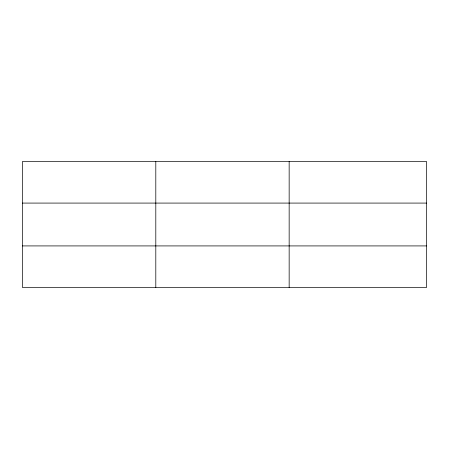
<?xml version="1.0" encoding="UTF-8"?>
<svg xmlns="http://www.w3.org/2000/svg" width="449" height="449" viewBox="0 0 449 449"><rect width="100%" height="100%" fill="white"/><g stroke="black" fill="none" stroke-linecap="round" stroke-linejoin="round"><path stroke-width="0.67" d="M155.803 287.495L155.803 161.505M289.156 287.495L289.156 161.505M426.55 245.917L426.55 287.495L22.45 287.495L22.45 161.505L426.55 161.505L426.55 245.917L22.45 245.917M22.45 203.083L426.55 203.083"/></g></svg>
